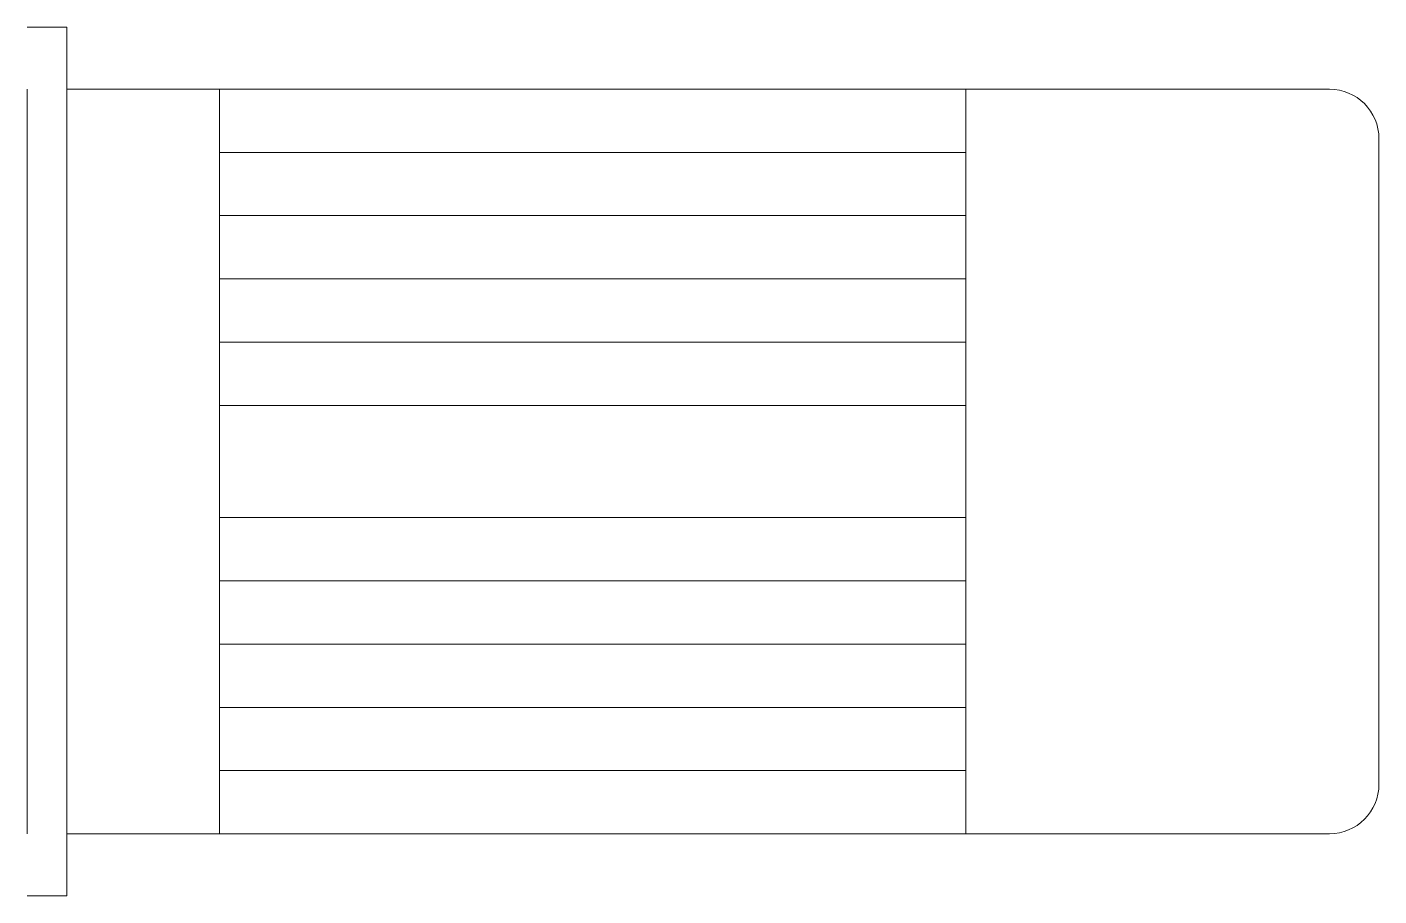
# Model space of a CAD drawing. Header units: millimetres. Extents: x -14323 to -13778, y 14063 to 14413.
import ezdxf

# ---------------------------------------------------------------- set-up
doc = ezdxf.new("R2010")
doc.units = ezdxf.units.MM
doc.header["$LTSCALE"] = 1000

msp = doc.modelspace()

# ---------------------------------------------------------------- linework, layer by layer
at = {"color": 1, "lineweight": 15}
for p, q in [((-14322.58, 14413.33), (-14306.58, 14413.33)), ((-14306.58, 14413.33), (-14306.58, 14063.33)), ((-14322.58, 14388.33), (-14322.58, 14238.33)), ((-14322.58, 14388.33), (-14322.58, 14238.33)), ((-14322.58, 14238.33), (-14322.58, 14388.33)), ((-14322.58, 14238.33), (-14322.58, 14388.33)), ((-14306.58, 14388.33), (-13797.58, 14388.33)), ((-14245.01, 14388.33), (-14245.01, 14238.33)), ((-13944.15, 14388.33), (-13944.15, 14238.33)), ((-13777.58, 14368.33), (-13777.58, 14238.33)), ((-13944.15, 14362.85), (-14245.01, 14362.85)), ((-13944.15, 14337.37), (-14245.01, 14337.37)), ((-13944.15, 14311.89), (-14245.01, 14311.89)), ((-13944.15, 14286.42), (-14245.01, 14286.42)), ((-13944.15, 14260.94), (-14245.01, 14260.94)), ((-14322.58, 14238.33), (-14322.58, 14088.33)), ((-14322.58, 14238.33), (-14322.58, 14088.33)), ((-14322.58, 14088.33), (-14322.58, 14238.33)), ((-14322.58, 14088.33), (-14322.58, 14238.33)), ((-14245.01, 14088.33), (-14245.01, 14238.33)), ((-13944.15, 14088.33), (-13944.15, 14238.33)), ((-13777.58, 14108.33), (-13777.58, 14238.33)), ((-13777.58, 14148.33), (-13777.58, 14238.33)), ((-13944.15, 14215.71), (-14245.01, 14215.71)), ((-13944.15, 14190.24), (-14245.01, 14190.24)), ((-13944.15, 14164.76), (-14245.01, 14164.76)), ((-13944.15, 14139.28), (-14245.01, 14139.28)), ((-13944.15, 14113.8), (-14245.01, 14113.8)), ((-14306.58, 14088.33), (-13797.58, 14088.33)), ((-14306.58, 14063.33), (-14322.58, 14063.33))]:
    msp.add_line(p, q, dxfattribs=at)
for centre, start, end in [((-13797.58, 14368.33), 0, 90), ((-13797.58, 14108.33), 270, 0)]:
    msp.add_arc(centre, 20, start, end, dxfattribs=at)

doc.saveas('drawing.dxf')
